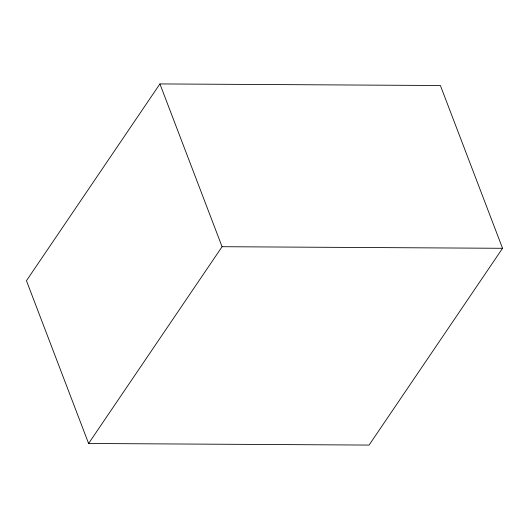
<?xml version="1.0" encoding="UTF-8"?>
<svg xmlns="http://www.w3.org/2000/svg" width="529" height="529" viewBox="0 0 529 529"><rect width="100%" height="100%" fill="white"/><g stroke="black" fill="none" stroke-linecap="round" stroke-linejoin="round"><path stroke-width="0.79" d="M159.917 83.926L26.45 280.707L88.608 443.487L369.083 445.074L502.55 248.293L440.392 85.513L159.917 83.926L222.074 246.706L88.608 443.487M222.074 246.706L502.55 248.293"/></g></svg>
